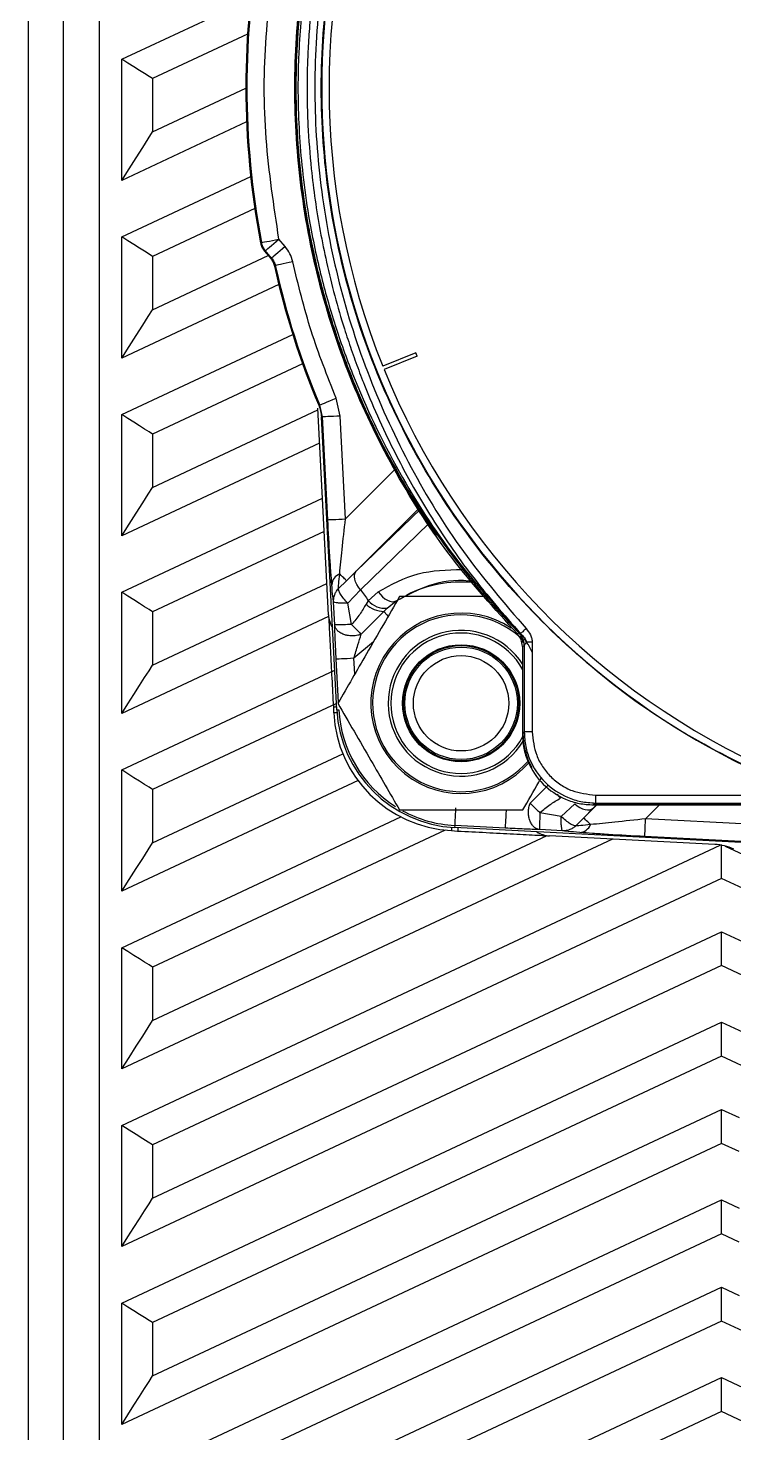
# Model space of a CAD drawing. Extents: x 150 to 4150, y 50 to 2920.
# Drawn here: x 1277 to 1376.3, y 1702.2 to 1899.8 of the extents above; entities that cross this region are included whole.
import ezdxf

# ---------------------------------------------------------------- set-up
doc = ezdxf.new("R2010")
doc.units = 0
doc.header["$LTSCALE"] = 10
doc.linetypes.add('SLD-KATı', pattern=[0])
doc.layers.get('0').update_dxf_attribs({"linetype": 'CONTINUOUS'})

msp = doc.modelspace()

# ---------------------------------------------------------------- linework, layer by layer
at = {"color": 7, "linetype": 'SLD-KATı'}
for p, q in [((1277.03, 2081.42), (1277.03, 1596.42)), ((1282.03, 1596.42), (1282.03, 2077.46)), ((1307.9, 1898.93), (1294.53, 1892.67)), ((1290.2, 1878.36), (1290.2, 1895.42)), ((1294.53, 1892.67), (1294.53, 1885.17)), ((1294.53, 1885.17), (1307.66, 1891.32)), ((1308.9, 1874.4), (1294.53, 1867.67)), ((1290.2, 1853.36), (1290.2, 1870.42)), ((1309.72, 1869.56), (1309.84, 1869.62)), ((1313.18, 1869.04), (1312.3, 1870.09)), ((1294.53, 1860.17), (1310.79, 1867.79)), ((1294.53, 1867.67), (1294.53, 1860.17)), ((1310.26, 1868.42), (1310.38, 1868.48)), ((1310.26, 1868.42), (1311.14, 1867.37)), ((1311.26, 1867.43), (1310.38, 1868.48)), ((1311.26, 1867.43), (1311.14, 1867.37)), ((1311.79, 1866.37), (1311.67, 1866.31)), ((1331.54, 1854.09), (1326.91, 1852.21)), ((1331.73, 1853.62), (1331.54, 1854.09)), ((1315.63, 1852.56), (1294.53, 1842.67)), ((1331.73, 1853.62), (1327.09, 1851.75)), ((1294.53, 1835.17), (1317.76, 1846.06)), ((1319.27, 1817.22), (1317.75, 1846.31)), ((1317.89, 1846.72), (1318.03, 1846.75)), ((1318.41, 1845.08), (1318.03, 1846.75)), ((1320.9, 1845.21), (1320.33, 1847.72)), ((1290.2, 1828.36), (1290.2, 1845.42)), ((1318.41, 1845.08), (1318.28, 1845.05)), ((1320.43, 1803.88), (1318.28, 1845.05)), ((1319.17, 1830.62), (1318.41, 1845.08)), ((1321.66, 1830.75), (1320.9, 1845.21)), ((1294.53, 1842.67), (1294.53, 1835.17)), ((1318.65, 1828.98), (1294.53, 1817.67)), ((1323.16, 1823.37), (1321.79, 1822.04)), ((1290.2, 1803.36), (1290.2, 1820.42)), ((1294.53, 1810.17), (1319.04, 1821.66)), ((1321.79, 1822.04), (1320.69, 1820.95)), ((1322, 1818.87), (1323.76, 1820.78)), ((1326.27, 1820.48), (1324.86, 1819.23)), ((1320.14, 1815.84), (1319.98, 1819.08)), ((1322.52, 1815.89), (1322, 1818.87)), ((1324.86, 1819.23), (1324.55, 1818.76)), ((1327.06, 1817.73), (1327.5, 1818.18)), ((1327.5, 1818.18), (1328.77, 1819.21)), ((1294.53, 1817.67), (1294.53, 1810.17)), ((1323.86, 1814.51), (1327.06, 1817.73)), ((1346.07, 1814.65), (1345.82, 1814.55)), ((1346.08, 1814.65), (1346.07, 1814.65)), ((1346.28, 1814.59), (1346.22, 1814.62)), ((1346.79, 1812.9), (1346.53, 1812.8)), ((1346.53, 1812.8), (1346.53, 1800.51)), ((1346.79, 1812.91), (1346.79, 1800.77)), ((1346.79, 1812.91), (1346.79, 1812.9)), ((1347.91, 1813.38), (1347.11, 1813.38)), ((1347.91, 1813.38), (1347.91, 1811.99)), ((1347.91, 1811.99), (1347.91, 1800.77)), ((1320.39, 1804.79), (1294.53, 1792.67)), ((1319.95, 1804.31), (1319.99, 1803.44)), ((1320.43, 1803.88), (1320.72, 1803.9)), ((1346.79, 1800.77), (1346.53, 1800.51)), ((1347.91, 1800.77), (1346.79, 1800.77)), ((1294.53, 1785.17), (1321.28, 1797.71)), ((1290.2, 1778.36), (1290.2, 1795.42)), ((1294.53, 1792.67), (1294.53, 1785.17)), ((1353.9, 1790.64), (1351.98, 1788.88)), ((1356.79, 1790.77), (1356.53, 1790.51)), ((1356.53, 1790.51), (1492.52, 1790.51)), ((1492.48, 1790.61), (1356.58, 1790.61)), ((1356.79, 1791.89), (1492.27, 1791.89)), ((1356.79, 1791.89), (1356.79, 1790.77)), ((1356.79, 1790.77), (1492.27, 1790.77)), ((1351.98, 1788.88), (1349, 1789.41)), ((1355.16, 1788.68), (1354.06, 1787.58)), ((1355.16, 1788.68), (1356.49, 1790.05)), ((1378.32, 1787.79), (1363.86, 1788.55)), ((1335.66, 1786.95), (1294.53, 1767.67)), ((1336.55, 1786.88), (1337.42, 1786.83)), ((1337.01, 1787.61), (1336.99, 1787.32)), ((1378.16, 1785.16), (1336.99, 1787.32)), ((1344.15, 1787.24), (1337.01, 1787.61)), ((1352.19, 1786.87), (1348.96, 1787.03)), ((1294.53, 1760.17), (1350.03, 1786.18)), ((1373.58, 1784.94), (1350.33, 1786.16)), ((1378.19, 1785.29), (1363.73, 1786.05)), ((1374.53, 1780.17), (1374.53, 1784.95)), ((1374.53, 1780.17), (1294.53, 1742.67)), ((1387.47, 1774.1), (1374.53, 1780.17)), ((1294.53, 1735.17), (1374.53, 1772.67)), ((1374.53, 1767.89), (1374.53, 1772.67)), ((1374.53, 1772.67), (1389.7, 1765.55)), ((1290.2, 1753.36), (1290.2, 1770.42)), ((1374.53, 1767.89), (1290.2, 1728.36)), ((1294.53, 1767.67), (1294.53, 1760.17)), ((1290.2, 1720.42), (1374.53, 1759.95)), ((1374.53, 1755.17), (1374.53, 1759.95)), ((1374.53, 1755.17), (1294.53, 1717.67)), ((1379.53, 1752.82), (1374.53, 1755.17)), ((1294.53, 1710.17), (1374.53, 1747.67)), ((1374.53, 1742.89), (1374.53, 1747.67)), ((1374.53, 1747.67), (1377, 1746.51)), ((1290.2, 1728.36), (1290.2, 1745.42)), ((1374.53, 1742.89), (1290.2, 1703.36)), ((1294.53, 1742.67), (1294.53, 1735.17)), ((1290.2, 1695.42), (1374.53, 1734.95)), ((1374.53, 1730.17), (1374.53, 1734.95)), ((1374.53, 1730.17), (1294.53, 1692.67)), ((1377, 1729.01), (1374.53, 1730.17)), ((1294.53, 1685.17), (1374.53, 1722.67)), ((1374.53, 1717.89), (1374.53, 1722.67)), ((1374.53, 1722.67), (1377, 1721.51)), ((1290.2, 1703.36), (1290.2, 1720.42)), ((1374.53, 1717.89), (1290.2, 1678.36)), ((1294.53, 1717.67), (1294.53, 1710.17)), ((1290.2, 1670.42), (1374.53, 1709.95)), ((1374.53, 1705.17), (1374.53, 1709.95)), ((1374.53, 1705.17), (1294.53, 1667.67)), ((1402.03, 1692.28), (1374.53, 1705.17))]:
    msp.add_line(p, q, dxfattribs=at)
at = {"color": 8, "linetype": 'SLD-KATı'}
for p, q in [((1287.03, 2076.42), (1287.03, 1596.42)), ((1290.2, 1895.42), (1308.33, 1903.92)), ((1307.76, 1886.58), (1290.2, 1878.36)), ((1290.2, 1870.42), (1308.33, 1878.92)), ((1312.28, 1863.7), (1290.2, 1853.36)), ((1290.2, 1845.42), (1314.24, 1856.69)), ((1318, 1841.39), (1290.2, 1828.36)), ((1328.58, 1837.67), (1321.66, 1830.75)), ((1290.2, 1820.42), (1318.41, 1833.64)), ((1331.92, 1832.17), (1321.79, 1822.04)), ((1332.24, 1832.13), (1323.16, 1823.37)), ((1323.76, 1820.78), (1333.37, 1830.1)), ((1319.29, 1816.99), (1290.2, 1803.36)), ((1322.84, 1811.17), (1325.61, 1813.49)), ((1320.67, 1804.93), (1320.35, 1811.04)), ((1322.96, 1808.91), (1322.84, 1811.17)), ((1290.2, 1795.42), (1320.14, 1809.46)), ((1323.42, 1793.93), (1290.2, 1778.36)), ((1350.21, 1793.32), (1347.63, 1790.75)), ((1355.16, 1788.68), (1356.99, 1790.51)), ((1356.49, 1790.05), (1357.02, 1790.61)), ((1365.82, 1790.51), (1363.86, 1788.55)), ((1290.2, 1770.42), (1329.43, 1788.81)), ((1359.19, 1785.69), (1290.2, 1753.36)), ((1290.2, 1745.42), (1374.34, 1784.86)), ((1375.02, 1784.72), (1387.27, 1778.98)), ((1390.95, 1760.19), (1374.53, 1767.89)), ((1374.53, 1759.95), (1387.4, 1753.92)), ((1377, 1741.73), (1374.53, 1742.89)), ((1374.53, 1734.95), (1377, 1733.79)), ((1402.03, 1704.99), (1374.53, 1717.89)), ((1374.53, 1709.95), (1402.03, 1697.06))]:
    msp.add_line(p, q, dxfattribs=at)
at = {"color": 7, "linetype": 'SLD-KATı', "flags": 128}
for points in [[(1294.53, 1892.67), (1294.03, 1892.99), (1293.41, 1893.38), (1292.7, 1893.83), (1291.91, 1894.33), (1291.07, 1894.87), (1290.2, 1895.42)], [(1290.2, 1878.36), (1291.24, 1879.99), (1292.23, 1881.55), (1293.14, 1882.98), (1293.92, 1884.2), (1294.53, 1885.17)], [(1294.53, 1867.67), (1294.03, 1867.99), (1293.41, 1868.38), (1292.7, 1868.83), (1291.91, 1869.33), (1291.07, 1869.87), (1290.2, 1870.42)], [(1309.84, 1869.62), (1309.9, 1869.63), (1310.05, 1869.66), (1310.28, 1869.7), (1310.58, 1869.76), (1310.95, 1869.83), (1311.37, 1869.91), (1311.83, 1870), (1312.3, 1870.09)], [(1310.38, 1868.48), (1310.43, 1868.52), (1310.54, 1868.61), (1310.72, 1868.77), (1310.96, 1868.97), (1311.25, 1869.21), (1311.58, 1869.48), (1311.93, 1869.78), (1312.3, 1870.09)], [(1313.18, 1869.04), (1312.81, 1868.73), (1312.46, 1868.43), (1312.13, 1868.16), (1311.84, 1867.92), (1311.6, 1867.72), (1311.42, 1867.56), (1311.31, 1867.47), (1311.26, 1867.43)], [(1314.23, 1866.91), (1313.76, 1866.8), (1313.31, 1866.7), (1312.89, 1866.61), (1312.52, 1866.53), (1312.22, 1866.46), (1311.99, 1866.41), (1311.85, 1866.38), (1311.79, 1866.37)], [(1290.2, 1853.36), (1291.24, 1854.99), (1292.23, 1856.55), (1293.14, 1857.98), (1293.92, 1859.2), (1294.53, 1860.17)], [(1318.03, 1846.75), (1318.08, 1846.77), (1318.22, 1846.83), (1318.43, 1846.92), (1318.72, 1847.04), (1319.07, 1847.19), (1319.46, 1847.35), (1319.89, 1847.53), (1320.33, 1847.72)], [(1294.53, 1842.67), (1294.03, 1842.99), (1293.41, 1843.38), (1292.7, 1843.83), (1291.91, 1844.33), (1291.07, 1844.87), (1290.2, 1845.42)], [(1320.9, 1845.21), (1320.42, 1845.18), (1319.96, 1845.16), (1319.54, 1845.14), (1319.16, 1845.12), (1318.85, 1845.1), (1318.62, 1845.09), (1318.47, 1845.08), (1318.41, 1845.08)], [(1290.2, 1828.36), (1291.24, 1829.99), (1292.23, 1831.55), (1293.14, 1832.98), (1293.92, 1834.2), (1294.53, 1835.17)], [(1319.17, 1830.62), (1319.22, 1830.62), (1319.37, 1830.63), (1319.61, 1830.64), (1319.92, 1830.66), (1320.29, 1830.67), (1320.72, 1830.7), (1321.18, 1830.72), (1321.66, 1830.75)], [(1321.79, 1822.04), (1321.77, 1822.07), (1321.72, 1822.12), (1321.64, 1822.2), (1321.53, 1822.31), (1321.4, 1822.44), (1321.24, 1822.6), (1321.05, 1822.79), (1320.84, 1823)], [(1323.76, 1820.78), (1323.48, 1821.14), (1323.25, 1821.5), (1323.08, 1821.88), (1322.97, 1822.24), (1322.92, 1822.58), (1322.94, 1822.89), (1323.02, 1823.16), (1323.16, 1823.37)], [(1294.53, 1817.67), (1294.03, 1817.99), (1293.41, 1818.38), (1292.7, 1818.83), (1291.91, 1819.33), (1291.07, 1819.87), (1290.2, 1820.42)], [(1326.27, 1820.48), (1326.56, 1820.1), (1326.87, 1819.77), (1327.21, 1819.5), (1327.55, 1819.29), (1327.89, 1819.15), (1328.22, 1819.09), (1328.51, 1819.11), (1328.77, 1819.21)], [(1347.05, 1815.3), (1346.93, 1815.19), (1346.8, 1815.08), (1346.69, 1814.97), (1346.58, 1814.87), (1346.48, 1814.78), (1346.4, 1814.7), (1346.33, 1814.64), (1346.28, 1814.59)], [(1320.35, 1811.04), (1320.41, 1811.04), (1320.56, 1811.05), (1320.79, 1811.06), (1321.1, 1811.08), (1321.48, 1811.1), (1321.9, 1811.12), (1322.37, 1811.14), (1322.84, 1811.17)], [(1290.2, 1803.36), (1291.07, 1804.72), (1291.91, 1806.05), (1292.7, 1807.29), (1293.41, 1808.41), (1294.03, 1809.38), (1294.53, 1810.17)], [(1294.53, 1792.67), (1294.03, 1792.99), (1293.41, 1793.38), (1292.7, 1793.83), (1291.91, 1794.33), (1291.07, 1794.87), (1290.2, 1795.42)], [(1353.9, 1790.64), (1354.25, 1790.37), (1354.62, 1790.14), (1354.99, 1789.97), (1355.35, 1789.85), (1355.69, 1789.8), (1356, 1789.82), (1356.27, 1789.91), (1356.49, 1790.05)], [(1337.14, 1790.11), (1337.11, 1789.63), (1337.09, 1789.17), (1337.07, 1788.74), (1337.05, 1788.36), (1337.03, 1788.05), (1337.02, 1787.82), (1337.01, 1787.67), (1337.01, 1787.61)], [(1344.15, 1787.24), (1344.15, 1787.3), (1344.16, 1787.44), (1344.17, 1787.68), (1344.19, 1787.99), (1344.21, 1788.37), (1344.23, 1788.79), (1344.26, 1789.25), (1344.28, 1789.73)], [(1356.11, 1787.73), (1355.9, 1787.94), (1355.71, 1788.12), (1355.55, 1788.28), (1355.42, 1788.42), (1355.31, 1788.53), (1355.23, 1788.61), (1355.18, 1788.66), (1355.16, 1788.68)], [(1363.73, 1786.05), (1363.73, 1786.11), (1363.74, 1786.26), (1363.75, 1786.5), (1363.77, 1786.81), (1363.79, 1787.18), (1363.81, 1787.61), (1363.83, 1788.07), (1363.86, 1788.55)], [(1290.2, 1778.36), (1291.24, 1779.99), (1292.23, 1781.55), (1293.14, 1782.98), (1293.92, 1784.2), (1294.53, 1785.17)], [(1294.53, 1767.67), (1294.03, 1767.99), (1293.41, 1768.38), (1292.7, 1768.83), (1291.91, 1769.33), (1291.07, 1769.87), (1290.2, 1770.42)], [(1290.2, 1753.36), (1291.24, 1754.99), (1292.23, 1756.55), (1293.14, 1757.98), (1293.92, 1759.2), (1294.53, 1760.17)], [(1294.53, 1742.67), (1293.92, 1743.06), (1293.14, 1743.55), (1292.23, 1744.13), (1291.24, 1744.76), (1290.2, 1745.42)], [(1290.2, 1728.36), (1291.07, 1729.72), (1291.91, 1731.05), (1292.7, 1732.29), (1293.41, 1733.41), (1294.03, 1734.38), (1294.53, 1735.17)], [(1294.53, 1717.67), (1294.03, 1717.99), (1293.41, 1718.38), (1292.7, 1718.83), (1291.91, 1719.33), (1291.07, 1719.87), (1290.2, 1720.42)], [(1290.2, 1703.36), (1291.07, 1704.72), (1291.91, 1706.05), (1292.7, 1707.29), (1293.41, 1708.41), (1294.03, 1709.38), (1294.53, 1710.17)]]:
    msp.add_lwpolyline(points, dxfattribs=at)
at = {"color": 8, "linetype": 'SLD-KATı', "flags": 128}
for points in [[(1327.06, 1817.73), (1327.17, 1817.6), (1327.3, 1817.44), (1327.47, 1817.24), (1327.63, 1817.05)], [(1319.95, 1804.31), (1320.02, 1804.31), (1320.23, 1804.32), (1320.41, 1804.33)], [(1320.46, 1803.46), (1320.28, 1803.45), (1320.06, 1803.44), (1319.99, 1803.44)], [(1351.42, 1792.04), (1351.62, 1791.75), (1351.87, 1791.44)], [(1336.58, 1787.35), (1336.57, 1787.16), (1336.56, 1786.95), (1336.55, 1786.88)], [(1337.45, 1787.3), (1337.44, 1787.12), (1337.43, 1786.91), (1337.42, 1786.83)]]:
    msp.add_lwpolyline(points, dxfattribs=at)
at = {"color": 7, "linetype": 'SLD-KATı'}
for radius in [8.24, 8.11, 7.91, 6.71]:
    msp.add_circle((1337.91, 1804.8), radius, dxfattribs=at)
for centre, radius, start, end in [((1424.53, 1891.38), 106.22, 113.9223, 246.0777), ((1424.53, 1891.42), 109.93, 152.2431, 214.972), ((1424.53, 1891.38), 105.19, 158.1362, 201.8638), ((1424.53, 1891.42), 116.88, 169.2215, 190.7785), ((1424.53, 1891.42), 116.74, 169.2388, 190.7612), ((1424.53, 1891.42), 115.63, 192.5433, 202.7419), ((1424.53, 1891.42), 115.49, 192.5275, 202.7528), ((1424.53, 1891.38), 105.19, 202.1362, 246.169), ((1321.49, 1821.36), 1.76, 111.6267, 175.988), ((1424.53, 1891.42), 123.06, 215.0269, 215.9159), ((1327.07, 1821.3), 3.57, 225.2955, 269.893), ((1327.18, 1821.21), 3.04, 220.5508, 276.0118), ((1323.01, 1817.42), 3.75, 183, 211.8195), ((1344.29, 1812.9), 2.5, 0.0607, 44.2586), ((1337.47, 1804.36), 17.5, 183, 267), ((1337.91, 1804.8), 17.5, 183, 267), ((1350.53, 1789.9), 3.75, 238.1805, 267), ((1354.47, 1788.38), 1.76, 274.0122, 338.3731), ((1373.19, 1777.45), 7.5, 65.7484, 87)]:
    msp.add_arc(centre, radius, start, end, dxfattribs=at)
at = {"color": 8, "linetype": 'SLD-KATı'}
for radius, start, end in [(17.06, 84.8015, 116.7954), (12.69, 56.2697, 318.9813), (12.44, 47.9498, 319.5286), (10.25, 32.0622, 328.6229), (9.88, 28.4441, 180), (9.88, 180, 331.6971), (17.21, 183, 237.5858), (17.21, 241.429, 267)]:
    msp.add_arc((1337.91, 1804.8), radius, start, end, dxfattribs=at)
at = {"color": 7, "linetype": 'SLD-KATı'}
msp.add_ellipse((1356.61, 1800.62), major_axis=(-7.09, -7.09), ratio=0.997265, start_param=5.499157, end_param=6.004006, dxfattribs=at)
for points, knots in [([(1381.44, 1794.23), (1376.86, 1796.5), (1367.69, 1801.03), (1355.37, 1810.24), (1344.41, 1820.99), (1335.13, 1833.24), (1327.7, 1846.68), (1322.28, 1861.06), (1318.99, 1876.06), (1317.88, 1891.38), (1318.99, 1906.71), (1322.28, 1921.71), (1327.7, 1936.09), (1335.13, 1949.53), (1344.41, 1961.78), (1355.37, 1972.53), (1367.69, 1981.74), (1376.86, 1986.27), (1381.44, 1988.54)], [0, 0, 0, 0, 0.0625, 0.125, 0.1875, 0.25, 0.3125, 0.375, 0.4375, 0.5, 0.5625, 0.625, 0.6875, 0.75, 0.8125, 0.875, 0.9375, 1, 1, 1, 1]), ([(1346.57, 1968.62), (1344.65, 1966.6), (1341.09, 1962.87), (1336.68, 1957.3), (1332.72, 1951.71), (1329.12, 1945.88), (1325.79, 1939.59), (1321.78, 1930.72), (1317.94, 1919.23), (1315.27, 1905.19), (1314.56, 1893.92), (1314.79, 1885.03), (1315.4, 1878.22), (1316.47, 1871.28), (1318.01, 1864.27), (1320.09, 1857.14), (1322.56, 1850.4), (1325.43, 1843.93), (1328.71, 1837.6), (1332.27, 1831.76), (1336.16, 1826.17), (1340.51, 1820.57), (1344.1, 1816.75), (1346.07, 1814.65)], [0, 0, 0, 0, 0.049091, 0.090784, 0.125075, 0.169727, 0.211377, 0.250027, 0.34093, 0.423313, 0.499915, 0.538376, 0.578916, 0.619806, 0.661391, 0.704774, 0.74996, 0.787424, 0.829209, 0.875316, 0.907684, 0.949247, 1, 1, 1, 1]), ([(1346.72, 1968.66), (1343.53, 1965.17), (1337.15, 1958.19), (1329.28, 1946.12), (1324.3, 1935.98), (1321.44, 1928.5), (1319.8, 1923.63), (1318.35, 1918.52), (1317.24, 1913.63), (1316.46, 1909.46), (1315.86, 1905.49), (1315.38, 1901.12), (1315.1, 1897.04), (1315, 1894.04), (1314.97, 1891.81), (1314.99, 1886.99), (1315.39, 1880.73), (1316.54, 1872.55), (1318, 1865.47), (1320.1, 1858.04), (1323.48, 1848.58), (1328.8, 1837.48), (1336.71, 1825.17), (1343.05, 1818.13), (1346.22, 1814.62)], [0, 0, 0, 0, 0.08308, 0.166378, 0.252574, 0.281363, 0.307188, 0.343042, 0.374646, 0.395338, 0.417551, 0.445078, 0.472689, 0.489232, 0.497873, 0.511787, 0.573801, 0.607934, 0.656797, 0.700749, 0.743596, 0.833338, 0.916811, 1, 1, 1, 1]), ([(1346.61, 1968.51), (1343.53, 1964.94), (1337.37, 1957.8), (1329.91, 1945.73), (1325.47, 1936.26), (1323.09, 1929.96), (1322.1, 1927.11), (1321.18, 1924.24), (1320.34, 1921.34), (1319.58, 1918.43), (1318.89, 1915.5), (1318.41, 1913.15), (1317.99, 1910.92), (1317.55, 1908.37), (1317.05, 1904.77), (1316.65, 1900.91), (1316.4, 1897.34), (1316.28, 1894.31), (1316.25, 1892), (1316.26, 1889.3), (1316.38, 1885.46), (1316.75, 1880.55), (1317.36, 1875.58), (1318.08, 1871.2), (1319.31, 1865.12), (1320.67, 1860.06), (1321.98, 1856), (1322.47, 1854.55), (1322.98, 1853.1), (1323.51, 1851.66), (1323.88, 1850.69), (1324.09, 1850.15), (1324.18, 1849.93), (1324.51, 1849.09), (1325.51, 1846.64), (1327.15, 1842.96), (1329.23, 1838.79), (1331.3, 1835), (1334.51, 1829.62), (1339.31, 1822.57), (1343.95, 1817.25), (1346.28, 1814.59)], [0, 0, 0, 0, 0.083479, 0.167016, 0.250691, 0.268526, 0.286374, 0.304221, 0.322056, 0.339865, 0.357634, 0.375351, 0.382457, 0.397932, 0.421119, 0.446918, 0.466739, 0.484632, 0.500601, 0.507709, 0.532493, 0.568873, 0.594996, 0.62127, 0.647475, 0.705009, 0.714066, 0.72313, 0.732205, 0.741291, 0.750391, 0.75051, 0.751578, 0.754656, 0.766487, 0.798408, 0.826205, 0.849011, 0.875046, 0.937308, 1, 1, 1, 1]), ([(1345.82, 1814.55), (1342.65, 1818.05), (1336.3, 1825.06), (1328.58, 1837.02), (1322.37, 1849.78), (1317.87, 1863.26), (1315.14, 1877.21), (1314.23, 1891.38), (1315.14, 1905.56), (1317.87, 1919.5), (1322.37, 1932.98), (1328.58, 1945.75), (1336.29, 1957.71), (1342.65, 1964.72), (1345.82, 1968.22)], [0, 0, 0, 0, 0.083333, 0.166667, 0.25, 0.333333, 0.416667, 0.5, 0.583333, 0.666667, 0.75, 0.833333, 0.916667, 1, 1, 1, 1]), ([(1347.38, 1967.79), (1344.34, 1964.27), (1338.25, 1957.21), (1330.88, 1945.28), (1324.94, 1932.61), (1320.62, 1919.28), (1317.96, 1905.54), (1317.05, 1891.57), (1317.91, 1877.6), (1320.51, 1863.85), (1324.79, 1850.54), (1330.65, 1837.86), (1337.96, 1825.91), (1344.02, 1818.84), (1347.05, 1815.3)], [0, 0, 0, 0, 0.083243, 0.166644, 0.250234, 0.333472, 0.416868, 0.500274, 0.583625, 0.666845, 0.750213, 0.833479, 0.916617, 1, 1, 1, 1]), ([(1312.3, 1870.09), (1311.58, 1874.8), (1310.15, 1884.23), (1310.15, 1898.6), (1311.58, 1908.03), (1312.3, 1912.75)], [0, 0, 0, 0, 0.333216, 0.666769, 1, 1, 1, 1]), ([(1309.72, 1869.56), (1309.77, 1869.35), (1309.88, 1868.94), (1310.13, 1868.59), (1310.26, 1868.42)], [0, 0, 0, 0, 0.500008, 1, 1, 1, 1]), ([(1310.38, 1868.48), (1310.26, 1868.65), (1310, 1869), (1309.89, 1869.41), (1309.84, 1869.62)], [0, 0, 0, 0, 0.499995, 1, 1, 1, 1]), ([(1314.23, 1866.91), (1314.12, 1867.3), (1313.89, 1868.07), (1313.42, 1868.71), (1313.18, 1869.04)], [0, 0, 0, 0, 0.500861, 1, 1, 1, 1]), ([(1311.14, 1867.37), (1311.2, 1867.29), (1311.33, 1867.13), (1311.53, 1866.78), (1311.61, 1866.49), (1311.67, 1866.31)], [0, 0, 0, 0, 0.2558823, 0.5117812, 1, 1, 1, 1]), ([(1311.26, 1867.43), (1311.38, 1867.27), (1311.62, 1866.95), (1311.73, 1866.56), (1311.79, 1866.37)], [0, 0, 0, 0, 0.498657, 1, 1, 1, 1]), ([(1320.33, 1847.72), (1319.1, 1850.85), (1316.63, 1857.11), (1315.03, 1863.64), (1314.23, 1866.91)], [0, 0, 0, 0, 0.5, 1, 1, 1, 1]), ([(1317.89, 1846.72), (1317.95, 1846.58), (1318.05, 1846.31), (1318.2, 1845.76), (1318.25, 1845.33), (1318.28, 1845.05)], [0, 0, 0, 0, 0.253073, 0.506156, 1, 1, 1, 1]), ([(1319.73, 1821.48), (1319.69, 1822.06), (1319.6, 1823.28), (1319.4, 1826.32), (1319.26, 1828.88), (1319.17, 1830.62)], [0, 0, 0, 0, 0.228833, 0.478508, 1, 1, 1, 1]), ([(1320.84, 1823), (1320.95, 1824.11), (1321.18, 1826.49), (1321.49, 1829.27), (1321.66, 1830.75)], [0, 0, 0, 0, 0.467099, 1, 1, 1, 1]), ([(1320.69, 1820.95), (1320.69, 1821.01), (1320.68, 1821.13), (1320.71, 1821.76), (1320.79, 1822.5), (1320.84, 1823)], [0, 0, 0, 0, 0.248917, 0.501092, 1, 1, 1, 1]), ([(1319.98, 1819.08), (1319.95, 1819.26), (1319.88, 1819.63), (1319.78, 1820.86), (1319.73, 1821.48)], [0, 0, 0, 0, 0.500003, 1, 1, 1, 1]), ([(1319.98, 1819.08), (1319.98, 1819.25), (1319.99, 1819.59), (1320.12, 1820.06), (1320.34, 1820.53), (1320.56, 1820.79), (1320.69, 1820.95)], [0, 0, 0, 0, 0.247344, 0.500042, 0.704694, 1, 1, 1, 1]), ([(1322, 1818.87), (1321.8, 1819.08), (1321.39, 1819.52), (1320.93, 1820.16), (1320.66, 1820.68), (1320.68, 1820.86), (1320.69, 1820.95)], [0, 0, 0, 0, 0.241632, 0.499998, 0.758368, 1, 1, 1, 1]), ([(1322, 1818.87), (1321.68, 1818.87), (1321.14, 1818.86), (1320.51, 1818.91), (1320.09, 1818.98), (1320.02, 1819.05), (1319.98, 1819.08)], [0, 0, 0, 0, 0.296543, 0.499877, 0.757166, 1, 1, 1, 1]), ([(1329.25, 1819.8), (1328.5, 1818.5), (1326.98, 1815.87), (1324.03, 1810.76), (1321.92, 1807.11), (1320.59, 1804.8)], [0, 0, 0, 0, 0.264863, 0.535466, 1, 1, 1, 1]), ([(1324.55, 1818.76), (1324.27, 1818.27), (1323.72, 1817.3), (1322.92, 1816.36), (1322.52, 1815.89)], [0, 0, 0, 0, 0.500108, 1, 1, 1, 1]), ([(1341.66, 1819.8), (1341.17, 1819.8), (1337.79, 1819.8), (1333.49, 1819.8), (1329.94, 1819.8), (1329.25, 1819.8)], [0, 0, 0, 0, 0.119728, 0.827392, 1, 1, 1, 1]), ([(1319.27, 1817.22), (1319.27, 1817.2), (1319.27, 1817.15), (1319.3, 1816.65), (1319.38, 1815.18), (1319.53, 1812.23), (1319.73, 1808.35), (1319.88, 1805.66), (1319.95, 1804.31)], [0, 0, 0, 0, 0.061712, 0.126055, 0.251514, 0.501336, 0.751111, 1, 1, 1, 1]), ([(1322.52, 1815.89), (1322.32, 1815.88), (1321.94, 1815.86), (1321.37, 1815.84), (1320.77, 1815.82), (1320.27, 1815.82), (1320.18, 1815.84), (1320.14, 1815.84)], [0, 0, 0, 0, 0.165138, 0.303778, 0.500777, 0.759317, 1, 1, 1, 1]), ([(1323.86, 1814.51), (1323.71, 1814.46), (1323.33, 1814.33), (1322.65, 1814.25), (1321.98, 1814.31), (1321.36, 1814.48), (1320.88, 1814.72), (1320.48, 1815.05), (1320.25, 1815.4), (1320.16, 1815.68), (1320.15, 1815.82), (1320.14, 1815.84)], [0, 0, 0, 0, 0.101641, 0.249943, 0.398944, 0.499881, 0.645082, 0.749831, 0.876882, 0.977189, 1, 1, 1, 1]), ([(1320.35, 1811.04), (1320.3, 1811.95), (1320.21, 1813.71), (1320.17, 1815.15), (1320.14, 1815.84)], [0, 0, 0, 0, 0.514342, 1, 1, 1, 1]), ([(1322.52, 1815.89), (1322.68, 1815.72), (1322.92, 1815.45), (1323.29, 1815.08), (1323.6, 1814.77), (1323.78, 1814.59), (1323.86, 1814.51)], [0, 0, 0, 0, 0.311474, 0.499916, 0.768248, 1, 1, 1, 1]), ([(1322.84, 1811.17), (1323.03, 1811.79), (1323.38, 1812.97), (1323.71, 1814.02), (1323.86, 1814.51)], [0, 0, 0, 0, 0.529412, 1, 1, 1, 1]), ([(1346.53, 1812.8), (1346.5, 1813.13), (1346.43, 1813.78), (1346.03, 1814.29), (1345.82, 1814.55)], [0, 0, 0, 0, 0.49927, 1, 1, 1, 1]), ([(1346.79, 1812.9), (1346.78, 1813.06), (1346.76, 1813.39), (1346.61, 1813.85), (1346.39, 1814.29), (1346.18, 1814.53), (1346.07, 1814.65)], [0, 0, 0, 0, 0.24765, 0.500009, 0.752361, 1, 1, 1, 1]), ([(1346.08, 1814.65), (1346.09, 1814.64), (1346.12, 1814.63), (1346.18, 1814.62), (1346.22, 1814.62)], [0, 0, 0, 0, 0.4910962, 1, 1, 1, 1]), ([(1347.11, 1813.38), (1346.99, 1813.61), (1346.76, 1814.05), (1346.4, 1814.43), (1346.22, 1814.62)], [0, 0, 0, 0, 0.502142, 1, 1, 1, 1]), ([(1346.6, 1813.37), (1346.59, 1813.46), (1346.58, 1813.68), (1346.45, 1813.99), (1346.3, 1814.17), (1346.24, 1814.24)], [0, 0, 0, 0, 0.269941, 0.70271, 1, 1, 1, 1]), ([(1346.28, 1814.59), (1346.47, 1814.41), (1346.74, 1814.14), (1347.02, 1813.72), (1347.08, 1813.49), (1347.11, 1813.38)], [0, 0, 0, 0, 0.532178, 0.778715, 1, 1, 1, 1]), ([(1347.05, 1815.3), (1347.27, 1815.02), (1347.61, 1814.59), (1347.87, 1813.91), (1347.9, 1813.55), (1347.91, 1813.38)], [0, 0, 0, 0, 0.5000027, 0.7601318, 1, 1, 1, 1]), ([(1347.11, 1813.38), (1347.02, 1813.27), (1346.89, 1813.1), (1346.8, 1812.96), (1346.79, 1812.92), (1346.79, 1812.91)], [0, 0, 0, 0, 0.557161, 0.790532, 1, 1, 1, 1]), ([(1347.91, 1811.99), (1347.79, 1812.24), (1347.61, 1812.63), (1347.33, 1813.11), (1347.18, 1813.3), (1347.11, 1813.38)], [0, 0, 0, 0, 0.500722, 0.785549, 1, 1, 1, 1]), ([(1320.59, 1804.8), (1321.34, 1803.5), (1322.86, 1800.87), (1325.81, 1795.76), (1327.92, 1792.11), (1329.25, 1789.8)], [0, 0, 0, 0, 0.264862, 0.535467, 1, 1, 1, 1]), ([(1346.53, 1800.51), (1346.57, 1799.83), (1346.65, 1798.48), (1347.46, 1795.98), (1349.28, 1793.26), (1352, 1791.44), (1354.51, 1790.63), (1355.85, 1790.55), (1356.53, 1790.51)], [0, 0, 0, 0, 0.130413, 0.257402, 0.499999, 0.742594, 0.869584, 1, 1, 1, 1]), ([(1346.79, 1800.77), (1346.83, 1800.09), (1346.91, 1798.74), (1347.72, 1796.24), (1349.54, 1793.52), (1352.26, 1791.7), (1354.76, 1790.89), (1356.11, 1790.81), (1356.79, 1790.77)], [0, 0, 0, 0, 0.130414, 0.257403, 0.5, 0.7426, 0.869589, 1, 1, 1, 1]), ([(1347.91, 1800.77), (1348.03, 1799.65), (1348.22, 1797.93), (1349.32, 1795.86), (1350.47, 1794.45), (1351.88, 1793.3), (1353.95, 1792.2), (1355.67, 1792.01), (1356.79, 1791.89)], [0, 0, 0, 0, 0.239457, 0.369682, 0.5, 0.630222, 0.760543, 1, 1, 1, 1]), ([(1346.57, 1789.8), (1347.32, 1791.09), (1348.18, 1792.59), (1349.07, 1794.13), (1349.19, 1794.34)], [0, 0, 0, 0, 0.867557, 1, 1, 1, 1]), ([(1348.96, 1787.03), (1348.8, 1787.06), (1348.51, 1787.12), (1348.12, 1787.41), (1347.81, 1787.8), (1347.56, 1788.33), (1347.41, 1788.91), (1347.37, 1789.54), (1347.43, 1790.17), (1347.56, 1790.56), (1347.63, 1790.75)], [0, 0, 0, 0, 0.141963, 0.249984, 0.382657, 0.499976, 0.627347, 0.749991, 0.872054, 1, 1, 1, 1]), ([(1347.63, 1790.75), (1347.71, 1790.67), (1347.88, 1790.49), (1348.2, 1790.17), (1348.58, 1789.8), (1348.85, 1789.55), (1349, 1789.41)], [0, 0, 0, 0, 0.232784, 0.500028, 0.713857, 1, 1, 1, 1]), ([(1349, 1789.41), (1349.47, 1789.81), (1350.41, 1790.6), (1351.39, 1791.16), (1351.87, 1791.44)], [0, 0, 0, 0, 0.4994263, 1, 1, 1, 1]), ([(1329.25, 1789.8), (1329.95, 1789.8), (1333.49, 1789.8), (1339.46, 1789.8), (1344.46, 1789.8), (1346.57, 1789.8)], [0, 0, 0, 0, 0.1234149, 0.6293954, 1, 1, 1, 1]), ([(1349, 1789.41), (1348.99, 1789.09), (1348.96, 1788.45), (1348.94, 1787.67), (1348.94, 1787.15), (1348.95, 1787.07), (1348.96, 1787.03)], [0, 0, 0, 0, 0.260584, 0.513989, 0.760398, 1, 1, 1, 1]), ([(1354.06, 1787.58), (1353.97, 1787.57), (1353.8, 1787.55), (1353.28, 1787.82), (1352.64, 1788.28), (1352.2, 1788.69), (1351.98, 1788.88)], [0, 0, 0, 0, 0.241632, 0.499999, 0.75837, 1, 1, 1, 1]), ([(1352.19, 1786.87), (1352.16, 1786.91), (1352.09, 1786.98), (1352.02, 1787.45), (1351.98, 1788.08), (1351.98, 1788.62), (1351.98, 1788.88)], [0, 0, 0, 0, 0.265862, 0.499988, 0.752479, 1, 1, 1, 1]), ([(1363.86, 1788.55), (1362.38, 1788.38), (1359.6, 1788.07), (1357.22, 1787.84), (1356.11, 1787.73)], [0, 0, 0, 0, 0.532902, 1, 1, 1, 1]), ([(1337.42, 1786.83), (1338.77, 1786.76), (1341.47, 1786.62), (1345.35, 1786.42), (1348.29, 1786.26), (1349.76, 1786.19), (1350.26, 1786.16), (1350.31, 1786.16), (1350.33, 1786.16)], [0, 0, 0, 0, 0.248889, 0.498663, 0.748485, 0.873943, 0.938252, 1, 1, 1, 1]), ([(1348.96, 1787.03), (1348.26, 1787.05), (1346.83, 1787.1), (1345.06, 1787.19), (1344.15, 1787.24)], [0, 0, 0, 0, 0.485658, 1, 1, 1, 1]), ([(1354.06, 1787.58), (1353.95, 1787.48), (1353.69, 1787.25), (1353.26, 1787.04), (1352.75, 1786.88), (1352.4, 1786.87), (1352.19, 1786.87)], [0, 0, 0, 0, 0.220769, 0.500056, 0.692055, 1, 1, 1, 1]), ([(1354.59, 1786.62), (1353.98, 1786.67), (1352.75, 1786.77), (1352.38, 1786.83), (1352.19, 1786.87)], [0, 0, 0, 0, 0.501468, 1, 1, 1, 1]), ([(1356.11, 1787.73), (1355.61, 1787.68), (1354.87, 1787.6), (1354.24, 1787.57), (1354.12, 1787.57), (1354.06, 1787.58)], [0, 0, 0, 0, 0.498913, 0.751531, 1, 1, 1, 1]), ([(1363.73, 1786.05), (1362, 1786.15), (1359.43, 1786.29), (1356.39, 1786.48), (1355.18, 1786.58), (1354.59, 1786.62)], [0, 0, 0, 0, 0.521491, 0.771168, 1, 1, 1, 1])]:
    msp.add_open_spline(points, degree=3, knots=knots, dxfattribs=at)
at = {"color": 8, "linetype": 'SLD-KATı'}
for points, knots in [([(1326.27, 1820.48), (1328.07, 1821.49), (1331.62, 1823.46), (1335.93, 1823.57), (1338.04, 1823.62)], [0, 0, 0, 0, 0.508569, 1, 1, 1, 1]), ([(1328.77, 1819.21), (1330.31, 1820.02), (1333.37, 1821.64), (1337.2, 1822.31), (1339.29, 1821.99), (1339.46, 1821.96)], [0, 0, 0, 0, 0.48065, 0.957432, 1, 1, 1, 1])]:
    msp.add_open_spline(points, degree=3, knots=knots, dxfattribs=at)

doc.saveas('drawing.dxf')
